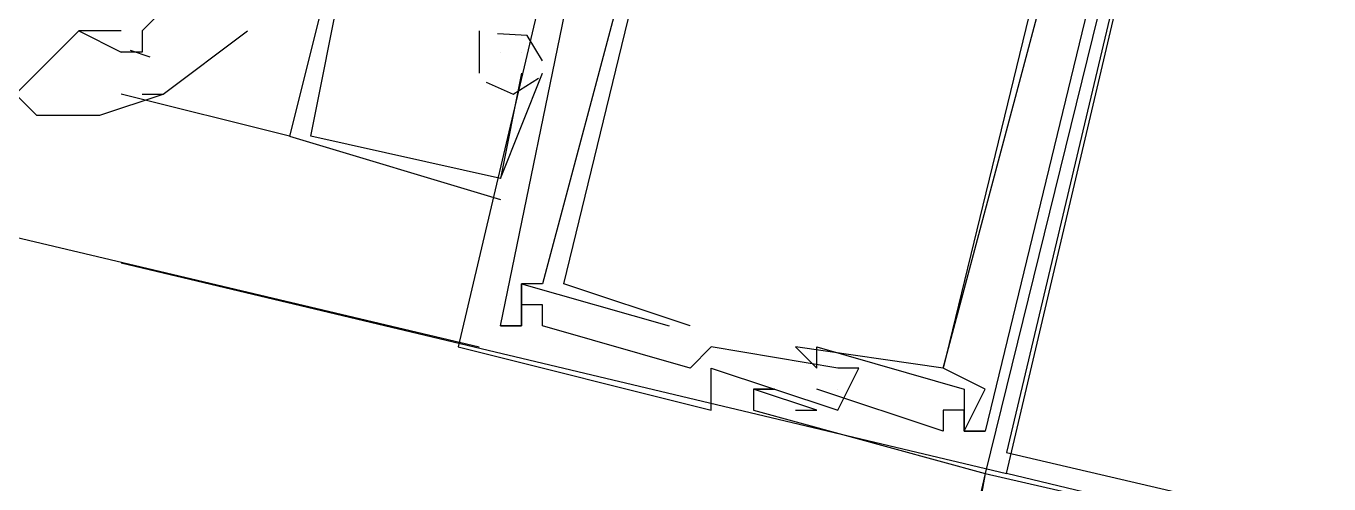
# Model space of a CAD drawing. Header units: feet. Extents: x -84 to 198, y -22 to 181.
# Drawn here: x 126.407 to 127.231, y 127.411 to 127.701 of the extents above; entities that cross this region are included whole.
import ezdxf

# ---------------------------------------------------------------- set-up
doc = ezdxf.new("R2010")
doc.units = ezdxf.units.FT
doc.layers.add('A-LINEA', color=7, linetype='CONTINUOUS')

msp = doc.modelspace()

# ---------------------------------------------------------------- linework, layer by layer
at = {"layer": 'A-LINEA'}
for p, q in [((119.44, 129.2178), (126.6933, 127.4978)), ((126.84, 128.1778), (126.68, 127.4978)), ((126.84, 128.1778), (126.68, 127.4978)), ((126.84, 128.1778), (126.68, 127.4978)), ((127.0267, 127.4178), (127.1867, 128.0978)), ((127.0267, 127.4178), (127.1867, 128.0978)), ((127.0267, 127.4178), (127.1867, 128.0978)), ((126.4667, 127.6978), (126.44, 127.6978)), ((126.44, 127.6978), (126.4667, 127.6844)), ((126.6933, 127.6978), (126.6933, 127.6844)), ((126.6933, 127.6978), (126.6933, 127.6978)), ((126.6933, 127.6978), (126.6933, 127.6844)), ((126.6933, 127.6978), (126.6933, 127.6978)), ((126.6933, 127.6978), (126.6933, 127.6844)), ((126.6933, 127.6978), (126.6933, 127.6978)), ((126.4726, 127.6855), (126.4849, 127.6814)), ((126.6933, 127.6844), (126.6933, 127.6711)), ((126.6933, 127.6844), (126.6933, 127.6844)), ((126.6933, 127.6844), (126.6933, 127.6711)), ((126.6933, 127.6844), (126.6933, 127.6844)), ((126.6933, 127.6844), (126.6933, 127.6711)), ((126.6933, 127.6844), (126.6933, 127.6844)), ((126.7067, 127.6844), (126.7067, 127.6844)), ((126.7067, 127.6844), (126.7067, 127.6844)), ((126.7067, 127.6844), (126.7067, 127.6844)), ((126.72, 127.6844), (126.72, 127.6844)), ((126.72, 127.6844), (126.72, 127.6844)), ((126.72, 127.6844), (126.72, 127.6844)), ((126.72, 127.6844), (126.72, 127.6844)), ((126.72, 127.6844), (126.72, 127.6844)), ((126.72, 127.6844), (126.72, 127.6844)), ((126.6933, 127.6711), (126.6933, 127.6711)), ((126.6933, 127.6711), (126.6933, 127.6711)), ((126.6933, 127.6711), (126.6933, 127.6711)), ((126.7067, 127.6044), (126.7333, 127.6711)), ((126.7067, 127.6044), (126.7333, 127.6711)), ((126.7067, 127.6044), (126.7333, 127.6711)), ((126.72, 127.6711), (126.72, 127.6711)), ((126.72, 127.6711), (126.72, 127.6711)), ((126.72, 127.6711), (126.72, 127.6711)), ((126.7333, 127.6711), (126.7333, 127.6711)), ((126.7333, 127.6711), (126.7333, 127.6711)), ((126.7333, 127.6711), (126.7333, 127.6711)), ((126.5733, 127.6311), (126.4667, 127.6578)), ((126.48, 127.6578), (126.4933, 127.6578)), ((126.5733, 127.6311), (126.5733, 127.6311)), ((126.5733, 127.6311), (126.7067, 127.5911)), ((126.5733, 127.6311), (126.5733, 127.6311)), ((126.5733, 127.6311), (126.5733, 127.6311)), ((126.5733, 127.6311), (126.7067, 127.5911)), ((126.5733, 127.6311), (126.5733, 127.6311)), ((126.5733, 127.6311), (126.5733, 127.6311)), ((126.5733, 127.6311), (126.7067, 127.5911)), ((126.5733, 127.6311), (126.5733, 127.6311)), ((126.5867, 127.6311), (126.5867, 127.6311)), ((126.5867, 127.6311), (126.5867, 127.6311)), ((126.5867, 127.6311), (126.5867, 127.6311)), ((126.7067, 127.6044), (126.7067, 127.6044)), ((126.7067, 127.6044), (126.7067, 127.6044)), ((126.7067, 127.6044), (126.7067, 127.6044)), ((126.7067, 127.6044), (126.7067, 127.6044)), ((126.7067, 127.6044), (126.7067, 127.6044)), ((126.7067, 127.6044), (126.7067, 127.6044)), ((126.7067, 127.5911), (126.7067, 127.5911)), ((126.7067, 127.5911), (126.7067, 127.5911)), ((126.7067, 127.5911), (126.7067, 127.5911)), ((126.4667, 127.5511), (127.0267, 127.4178)), ((126.4667, 127.5511), (127.0267, 127.4178)), ((126.72, 127.5378), (126.72, 127.5378)), ((126.72, 127.5378), (126.72, 127.5378)), ((126.72, 127.5378), (126.72, 127.5378)), ((126.72, 127.5378), (126.72, 127.5378)), ((126.72, 127.5378), (126.72, 127.5378)), ((126.72, 127.5378), (126.72, 127.5378)), ((126.7333, 127.5378), (126.7333, 127.5378)), ((126.7333, 127.5378), (126.7333, 127.5378)), ((126.7333, 127.5378), (126.7333, 127.5378)), ((126.7467, 127.5378), (126.7467, 127.5378)), ((126.7467, 127.5378), (126.7467, 127.5378)), ((126.7467, 127.5378), (126.7467, 127.5378)), ((126.7067, 127.5244), (126.7067, 127.5244)), ((126.7067, 127.5244), (126.7067, 127.5244)), ((126.7067, 127.5244), (126.7067, 127.5244)), ((126.7067, 127.5244), (126.7067, 127.5244)), ((126.7067, 127.5244), (126.7067, 127.5244)), ((126.7067, 127.5244), (126.7067, 127.5244)), ((126.72, 127.5244), (126.72, 127.5244)), ((126.72, 127.5244), (126.72, 127.5244)), ((126.72, 127.5244), (126.72, 127.5244)), ((126.72, 127.5244), (126.72, 127.5244)), ((126.72, 127.5244), (126.72, 127.5244)), ((126.72, 127.5244), (126.72, 127.5244)), ((126.7333, 127.5244), (126.7333, 127.5244)), ((126.7333, 127.5244), (126.7333, 127.5244)), ((126.7333, 127.5244), (126.7333, 127.5244)), ((126.7067, 127.5111), (126.7067, 127.5111)), ((126.7067, 127.5111), (126.7067, 127.5111)), ((126.7067, 127.5111), (126.7067, 127.5111)), ((126.7067, 127.5111), (126.7067, 127.5111)), ((126.7067, 127.5111), (126.7067, 127.5111)), ((126.7067, 127.5111), (126.7067, 127.5111)), ((126.72, 127.5111), (126.72, 127.5111)), ((126.72, 127.5111), (126.72, 127.5111)), ((126.72, 127.5111), (126.72, 127.5111)), ((126.72, 127.5111), (126.72, 127.5111)), ((126.72, 127.5111), (126.72, 127.5111)), ((126.72, 127.5111), (126.72, 127.5111)), ((126.7333, 127.5111), (126.7333, 127.5111)), ((126.7333, 127.5111), (126.7333, 127.5111)), ((126.7333, 127.5111), (126.7333, 127.5111)), ((126.8133, 127.5111), (126.8133, 127.5111)), ((126.8133, 127.5111), (126.8133, 127.5111)), ((126.8133, 127.5111), (126.8133, 127.5111)), ((126.8267, 127.5111), (126.8267, 127.5111)), ((126.8267, 127.5111), (126.8267, 127.5111)), ((126.8267, 127.5111), (126.8267, 127.5111)), ((126.68, 127.4978), (126.68, 127.4978)), ((126.68, 127.4978), (126.68, 127.4978)), ((126.68, 127.4978), (126.68, 127.4978)), ((126.6933, 127.4978), (126.6933, 127.4978)), ((126.6933, 127.4978), (126.6933, 127.4978)), ((126.6933, 127.4978), (126.6933, 127.4978)), ((126.84, 127.4978), (126.84, 127.4978)), ((126.84, 127.4978), (126.84, 127.4978)), ((126.84, 127.4978), (126.84, 127.4978)), ((126.8933, 127.4978), (126.8933, 127.4978)), ((126.8933, 127.4978), (126.8933, 127.4978)), ((126.8933, 127.4978), (126.8933, 127.4978)), ((126.9067, 127.4978), (126.9067, 127.4978)), ((126.9067, 127.4978), (126.9067, 127.4978)), ((126.9067, 127.4978), (126.9067, 127.4978)), ((126.8267, 127.4844), (126.8267, 127.4844)), ((126.8267, 127.4844), (126.8267, 127.4844)), ((126.8267, 127.4844), (126.8267, 127.4844)), ((126.84, 127.4844), (126.84, 127.4844)), ((126.84, 127.4844), (126.84, 127.4844)), ((126.84, 127.4844), (126.84, 127.4844)), ((126.9067, 127.4844), (126.9067, 127.4844)), ((126.9067, 127.4844), (126.9067, 127.4844)), ((126.9067, 127.4844), (126.9067, 127.4844)), ((126.92, 127.4844), (126.92, 127.4844)), ((126.92, 127.4844), (126.92, 127.4844)), ((126.92, 127.4844), (126.92, 127.4844)), ((126.9333, 127.4844), (126.9333, 127.4844)), ((126.9333, 127.4844), (126.9333, 127.4844)), ((126.9333, 127.4844), (126.9333, 127.4844)), ((126.9867, 127.4844), (126.9867, 127.4844)), ((126.9867, 127.4844), (126.9867, 127.4844)), ((126.9867, 127.4844), (126.9867, 127.4844)), ((126.9867, 127.4844), (126.9867, 127.4844)), ((126.9867, 127.4844), (126.9867, 127.4844)), ((126.9867, 127.4844), (126.9867, 127.4844)), ((126.8667, 127.4711), (126.8667, 127.4711)), ((126.8667, 127.4711), (126.8667, 127.4711)), ((126.8667, 127.4711), (126.8667, 127.4711)), ((126.8667, 127.4711), (126.8667, 127.4711)), ((126.8667, 127.4711), (126.8667, 127.4711)), ((126.8667, 127.4711), (126.8667, 127.4711)), ((126.88, 127.4711), (126.88, 127.4711)), ((126.88, 127.4711), (126.88, 127.4711)), ((126.88, 127.4711), (126.88, 127.4711)), ((126.9067, 127.4711), (126.9067, 127.4711)), ((126.9067, 127.4711), (126.9067, 127.4711)), ((126.9067, 127.4711), (126.9067, 127.4711)), ((126.92, 127.4711), (126.92, 127.4711)), ((126.92, 127.4711), (126.92, 127.4711)), ((126.92, 127.4711), (126.92, 127.4711)), ((127, 127.4711), (127, 127.4711)), ((127, 127.4711), (127, 127.4711)), ((127, 127.4711), (127, 127.4711)), ((127.0133, 127.4711), (127.0133, 127.4711)), ((127.0133, 127.4711), (127.0133, 127.4711)), ((127.0133, 127.4711), (127.0133, 127.4711)), ((126.84, 127.4578), (126.84, 127.4578)), ((126.84, 127.4578), (126.84, 127.4578)), ((126.84, 127.4578), (126.84, 127.4578)), ((126.8667, 127.4578), (126.8667, 127.4578)), ((126.8667, 127.4578), (126.8667, 127.4578)), ((126.8667, 127.4578), (126.8667, 127.4578)), ((126.8933, 127.4578), (126.8933, 127.4578)), ((126.8933, 127.4578), (126.8933, 127.4578)), ((126.8933, 127.4578), (126.8933, 127.4578)), ((126.9067, 127.4578), (126.9067, 127.4578)), ((126.9067, 127.4578), (126.9067, 127.4578)), ((126.9067, 127.4578), (126.9067, 127.4578)), ((126.92, 127.4578), (126.92, 127.4578)), ((126.92, 127.4578), (126.92, 127.4578)), ((126.92, 127.4578), (126.92, 127.4578)), ((126.9867, 127.4578), (126.9867, 127.4578)), ((126.9867, 127.4578), (126.9867, 127.4578)), ((126.9867, 127.4578), (126.9867, 127.4578)), ((127, 127.4578), (127, 127.4578)), ((127, 127.4578), (127, 127.4578)), ((127, 127.4578), (127, 127.4578)), ((126.9867, 127.4444), (126.9867, 127.4444)), ((126.9867, 127.4444), (126.9867, 127.4444)), ((126.9867, 127.4444), (126.9867, 127.4444)), ((127, 127.4444), (127, 127.4444)), ((127, 127.4444), (127, 127.4444)), ((127, 127.4444), (127, 127.4444)), ((127, 127.4444), (127, 127.4444)), ((127, 127.4444), (127, 127.4444)), ((127, 127.4444), (127, 127.4444)), ((127, 127.4444), (127, 127.4444)), ((127, 127.4444), (127, 127.4444)), ((127, 127.4444), (127, 127.4444)), ((127.0133, 127.4444), (127.0133, 127.4444)), ((127.0133, 127.4444), (127.0133, 127.4444)), ((127.0133, 127.4444), (127.0133, 127.4444)), ((127.0133, 127.4178), (126.9467, 127.1244)), ((127.0133, 127.4178), (126.9867, 127.2711)), ((127.0133, 127.4178), (126.9867, 127.2711)), ((127.0133, 127.4178), (126.9867, 127.2711)), ((127.0133, 127.4178), (127.0133, 127.4178)), ((127.0133, 127.4178), (127.0133, 127.4178)), ((127.0133, 127.4178), (127.0133, 127.4178)), ((127.0133, 127.4178), (127.0133, 127.4178)), ((127.0133, 127.4178), (127.0133, 127.4178)), ((127.0133, 127.4178), (127.0133, 127.4178)), ((127.6933, 127.2578), (127.0267, 127.4178)), ((127.0267, 127.4178), (127.0267, 127.4178)), ((127.6933, 127.2578), (127.0267, 127.4178)), ((127.0267, 127.4178), (127.0267, 127.4178)), ((127.6933, 127.2578), (127.0267, 127.4178)), ((127.0267, 127.4178), (127.0267, 127.4178)), ((127.0267, 127.4178), (127.0267, 127.4178)), ((127.0267, 127.4178), (127.0267, 127.4178)), ((127.0267, 127.4178), (127.0267, 127.4178))]:
    msp.add_line(p, q, dxfattribs=at)
for points in [[(127.0133, 127.4178), (127.8267, 127.2311), (128.0267, 128.0444), (127.2133, 128.2311), (127.0133, 127.4178)], [(127.0267, 127.4311), (127.8267, 127.2444), (128.0133, 128.0311), (127.2133, 128.2178), (127.0267, 127.4311)], [(126.8267, 127.5111), (126.7467, 127.5378), (126.8667, 128.0311), (126.9467, 128.0178), (126.9467, 128.0178), (126.9467, 128.0311), (126.9467, 128.0178)], [(126.8267, 127.5111), (126.7467, 127.5378), (126.8667, 128.0311), (126.9467, 128.0178), (126.9467, 128.0178), (126.9467, 128.0311), (126.9467, 128.0178)], [(126.8267, 127.5111), (126.7467, 127.5378), (126.8667, 128.0311), (126.9467, 128.0178), (126.9467, 128.0178), (126.9467, 128.0311), (126.9467, 128.0178)], [(127.1067, 127.8978), (127.1067, 127.8844), (127.0933, 127.8844), (127.1067, 127.9778), (127.1333, 127.9778), (127.1067, 127.9911), (127.0267, 128.0044), (127.0133, 128.0044), (127.0133, 128.0044), (127.1067, 127.9778), (126.9867, 127.4844), (126.8933, 127.4978), (126.9067, 127.4844), (126.9067, 127.4978), (127, 127.4711), (127, 127.4444), (127.0133, 127.4444), (127, 127.4444), (127.0133, 127.4711), (126.9867, 127.4844), (127.0933, 127.8844), (127.1067, 127.8844)], [(127.1067, 127.8978), (127.1067, 127.8844), (127.0933, 127.8844), (127.1067, 127.9778), (127.1333, 127.9778), (127.1067, 127.9911), (127.0267, 128.0044), (127.0133, 128.0044), (127.0133, 128.0044), (127.1067, 127.9778), (126.9867, 127.4844), (126.8933, 127.4978), (126.9067, 127.4844), (126.9067, 127.4978), (127, 127.4711), (127, 127.4444), (127.0133, 127.4444), (127, 127.4444), (127.0133, 127.4711), (126.9867, 127.4844), (127.0933, 127.8844), (127.1067, 127.8844)], [(127.1067, 127.8978), (127.1067, 127.8844), (127.0933, 127.8844), (127.1067, 127.9778), (127.1333, 127.9778), (127.1067, 127.9911), (127.0267, 128.0044), (127.0133, 128.0044), (127.0133, 128.0044), (127.1067, 127.9778), (126.9867, 127.4844), (126.8933, 127.4978), (126.9067, 127.4844), (126.9067, 127.4978), (127, 127.4711), (127, 127.4444), (127.0133, 127.4444), (127, 127.4444), (127.0133, 127.4711), (126.9867, 127.4844), (127.0933, 127.8844), (127.1067, 127.8844)], [(126.92, 127.4578), (126.9333, 127.4844), (126.92, 127.4844), (126.84, 127.4978), (126.8267, 127.4844), (126.7333, 127.5111), (126.7333, 127.5244), (126.72, 127.5244), (126.72, 127.5111), (126.7067, 127.5111), (126.8, 127.9644)], [(126.92, 127.4578), (126.9333, 127.4844), (126.92, 127.4844), (126.84, 127.4978), (126.8267, 127.4844), (126.7333, 127.5111), (126.7333, 127.5244), (126.72, 127.5244), (126.72, 127.5111), (126.7067, 127.5111), (126.8, 127.9644)], [(126.92, 127.4578), (126.9333, 127.4844), (126.92, 127.4844), (126.84, 127.4978), (126.8267, 127.4844), (126.7333, 127.5111), (126.7333, 127.5244), (126.72, 127.5244), (126.72, 127.5111), (126.7067, 127.5111), (126.8, 127.9644)], [(126.84, 127.9378), (126.7333, 127.5378), (126.72, 127.5378), (126.72, 127.5244)], [(126.84, 127.9378), (126.7333, 127.5378), (126.72, 127.5378), (126.72, 127.5244)], [(126.84, 127.9378), (126.7333, 127.5378), (126.72, 127.5378), (126.72, 127.5244)], [(127.1067, 127.8844), (127.1067, 127.8978), (127.12, 127.8844), (127.0133, 127.4444)], [(127.1067, 127.8844), (127.1067, 127.8978), (127.12, 127.8844), (127.0133, 127.4444)], [(127.1067, 127.8844), (127.1067, 127.8978), (127.12, 127.8844), (127.0133, 127.4444)], [(126.76, 127.8311), (126.7467, 127.8044), (126.6533, 127.8178), (126.6533, 127.8311), (126.6267, 127.8311), (126.64, 127.8444), (126.6267, 127.8444), (126.5733, 127.6311)], [(126.76, 127.8311), (126.7467, 127.8044), (126.6533, 127.8178), (126.6533, 127.8311), (126.6267, 127.8311), (126.64, 127.8444), (126.6267, 127.8444), (126.5733, 127.6311)], [(126.76, 127.8311), (126.7467, 127.8044), (126.6533, 127.8178), (126.6533, 127.8311), (126.6267, 127.8311), (126.64, 127.8444), (126.6267, 127.8444), (126.5733, 127.6311)], [(126.72, 127.6711), (126.7067, 127.6044), (126.5867, 127.6311), (126.6267, 127.8311), (126.6533, 127.8178), (126.6533, 127.8178), (126.7467, 127.7911)], [(126.72, 127.6711), (126.7067, 127.6044), (126.5867, 127.6311), (126.6267, 127.8311), (126.6533, 127.8178), (126.6533, 127.8178), (126.7467, 127.7911)], [(126.72, 127.6711), (126.7067, 127.6044), (126.5867, 127.6311), (126.6267, 127.8311), (126.6533, 127.8178), (126.6533, 127.8178), (126.7467, 127.7911)], [(126.52, 127.8178), (126.52, 127.7911), (126.52, 127.7778), (126.5067, 127.7644), (126.5067, 127.7511), (126.5067, 127.7378), (126.4933, 127.7244), (126.4933, 127.7111), (126.48, 127.6978), (126.48, 127.6844), (126.4667, 127.6844)], [(126.44, 127.6978), (126.4133, 127.6711), (126.4, 127.6578), (126.4133, 127.6444)], [(126.4133, 127.6444), (126.4533, 127.6444), (126.4933, 127.6578), (126.5467, 127.6978)], [(126.7333, 127.6788), (126.7236, 127.6949), (126.7049, 127.6959)], [(126.7333, 127.6788), (126.7236, 127.6949), (126.7049, 127.6959)], [(126.7333, 127.6788), (126.7236, 127.6949), (126.7049, 127.6959)], [(126.6976, 127.6654), (126.7148, 127.6578), (126.7307, 127.6679)], [(126.6976, 127.6654), (126.7148, 127.6578), (126.7307, 127.6679)], [(126.6976, 127.6654), (126.7148, 127.6578), (126.7307, 127.6679)], [(126.7067, 127.5111), (126.72, 127.5111), (126.72, 127.5378), (126.8133, 127.5111)], [(126.7067, 127.5111), (126.72, 127.5111), (126.72, 127.5378), (126.8133, 127.5111)], [(126.7067, 127.5111), (126.72, 127.5111), (126.72, 127.5378), (126.8133, 127.5111)], [(126.68, 127.4978), (126.84, 127.4578), (126.84, 127.4844), (126.92, 127.4578)], [(126.68, 127.4978), (126.84, 127.4578), (126.84, 127.4844), (126.92, 127.4578)], [(126.68, 127.4978), (126.84, 127.4578), (126.84, 127.4844), (126.92, 127.4578)], [(126.8933, 127.4578), (126.9067, 127.4578), (126.8667, 127.4711), (126.88, 127.4711), (126.8667, 127.4711), (126.8667, 127.4578), (127.0133, 127.4178)], [(126.8933, 127.4578), (126.9067, 127.4578), (126.8667, 127.4711), (126.88, 127.4711), (126.8667, 127.4711), (126.8667, 127.4578), (127.0133, 127.4178)], [(126.8933, 127.4578), (126.9067, 127.4578), (126.8667, 127.4711), (126.88, 127.4711), (126.8667, 127.4711), (126.8667, 127.4578), (127.0133, 127.4178)], [(127.0133, 127.4444), (127, 127.4444), (127, 127.4578), (126.9867, 127.4578), (126.9867, 127.4444), (126.9067, 127.4711)], [(127.0133, 127.4444), (127, 127.4444), (127, 127.4578), (126.9867, 127.4578), (126.9867, 127.4444), (126.9067, 127.4711)], [(127.0133, 127.4444), (127, 127.4444), (127, 127.4578), (126.9867, 127.4578), (126.9867, 127.4444), (126.9067, 127.4711)]]:
    msp.add_lwpolyline(points, dxfattribs=at)

doc.saveas('drawing.dxf')
